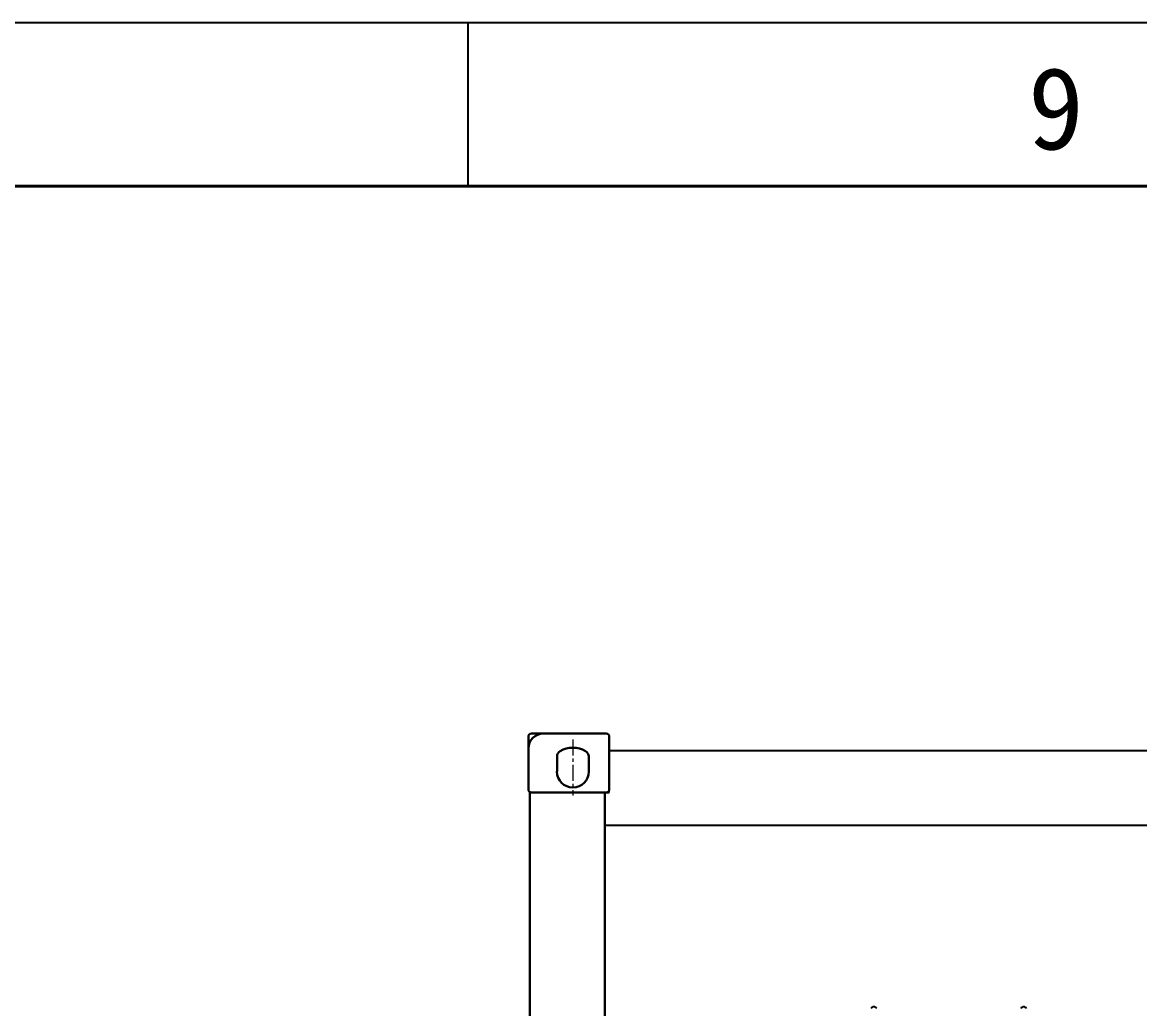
# Model space of a CAD drawing. Header units: millimetres. Extents: x 0 to 87554, y -20854 to 20404.
# Drawn here: x 47482 to 49719, y -3325 to -1349 of the extents above; entities that cross this region are included whole.
import ezdxf

# ---------------------------------------------------------------- set-up
doc = ezdxf.new("R2010")
doc.units = ezdxf.units.MM
doc.linetypes.add('CENTER', pattern=[50.8, 31.75, -6.35, 6.35, -6.35])
doc.layers.get('0').update_dxf_attribs({"lineweight": 15})
doc.layers.add('4215-12649_2_1_0', color=7, linetype='Continuous')
doc.layers.add('FORM', color=7, linetype='Continuous')
for name, color, linetype, lineweight in [('AM_0', 7, 'Continuous', 30), ('AM_7N', 4, 'CENTER', 15), ('THICK', 7, 'Continuous', 0)]:
    doc.layers.add(name, color=color, linetype=linetype, lineweight=lineweight)
doc.styles.add('KEHUA', font='STFANGSO.TTF')

# ---------------------------------------------------------------- blocks, each defined once
blk = doc.blocks.new('WET5Y56YRFTWEDFWRW536T4TE4RWEFWE')
at = {"layer": 'FORM', "color": 4}
blk.add_line((169009.5, -36495.1), (169009.5, -36823.5), dxfattribs=at)
at = {"layer": 'FORM', "color": 6}
blk.add_lwpolyline([(150620.8, -36495.1), (178203.8, -36495.1), (178203.8, -56000.2), (150620.8, -56000.2)], close=True, dxfattribs=at)
at = {"layer": 'FORM', "color": 8, "lineweight": 40}
blk.add_lwpolyline([(150949.1, -55671.9), (177875.4, -55671.9), (177875.4, -36823.5), (150949.1, -36823.5)], close=True, dxfattribs=at)
at = {"layer": 'FORM', "color": 4, "style": 'KEHUA'}
blk.add_text('9', height=164.2, dxfattribs=at).set_placement((170131, -36749.5))
blk = doc.blocks.new('e4tggg')
at = {"layer": '4215-12649_2_1_0', "color": 87, "linetype": 'Continuous'}
for centre in [(39.8, 317.8), (339.8, 317.8)]:
    blk.add_arc(centre, 6.5, 26.3878, 153.6122, dxfattribs=at)
at = {"layer": 'AM_0', "color": 87}
for p, q in [((-651.7, 759.8), (-651.7, 865.8)), ((-645.7, 871.8), (-495.7, 871.8)), ((-489.7, 865.8), (-489.7, 759.8)), ((-594.4, 825.6), (-594.4, 795.5)), ((-530.9, 825.6), (-530.9, 795.5)), ((-648.7, -1906.2), (-648.7, 753.8)), ((-648.7, 753.8), (-496.7, 753.8)), ((-495.7, 753.8), (-645.7, 753.8)), ((-498.7, 753.8), (-498.7, -1906.2))]:
    blk.add_line(p, q, dxfattribs=at)
for centre, radius, start, end in [((-621.7, 841.8), 30, 90.0001, 180.0001), ((-645.7, 865.8), 6, 90, 180.0001), ((-495.7, 865.8), 6, 0, 90.0001), ((-581.9, 825.6), 12.5, 120.0002, 180.0001), ((-562.7, 792.3), 51, 60.0001, 120.0001), ((-543.4, 825.6), 12.5, 0, 60.0001), ((-562.7, 795.5), 31.8, 180.0001, 0), ((-645.7, 759.8), 6, 180.0002, 270), ((-495.7, 759.8), 6, 269.9999, 0)]:
    blk.add_arc(centre, radius, start, end, dxfattribs=at)
at = {"layer": 'AM_7N', "color": 87}
blk.add_line((-562.7, 859.8), (-562.7, 747.3), dxfattribs=at)
at = {"layer": 'THICK', "color": 87, "lineweight": -3}
for p, q in [((-489.7, 753.8), (-489.7, 837.8)), ((-489.7, 837.8), (1624.3, 837.8)), ((-498.7, 687.8), (-498.7, 753.8)), ((-498.7, 753.8), (-489.7, 753.8)), ((1633.3, 687.8), (-498.7, 687.8))]:
    blk.add_line(p, q, dxfattribs=at)

msp = doc.modelspace()

# ---------------------------------------------------------------- block references
at = {"lineweight": -3}
for name, p in [('WET5Y56YRFTWEDFWRW536T4TE4RWEFWE', (-120635.312, 35145.742)), ('e4tggg', (49147.147, -3645.479, 19235.731))]:
    msp.add_blockref(name, p, dxfattribs=at)

doc.saveas('drawing.dxf')
